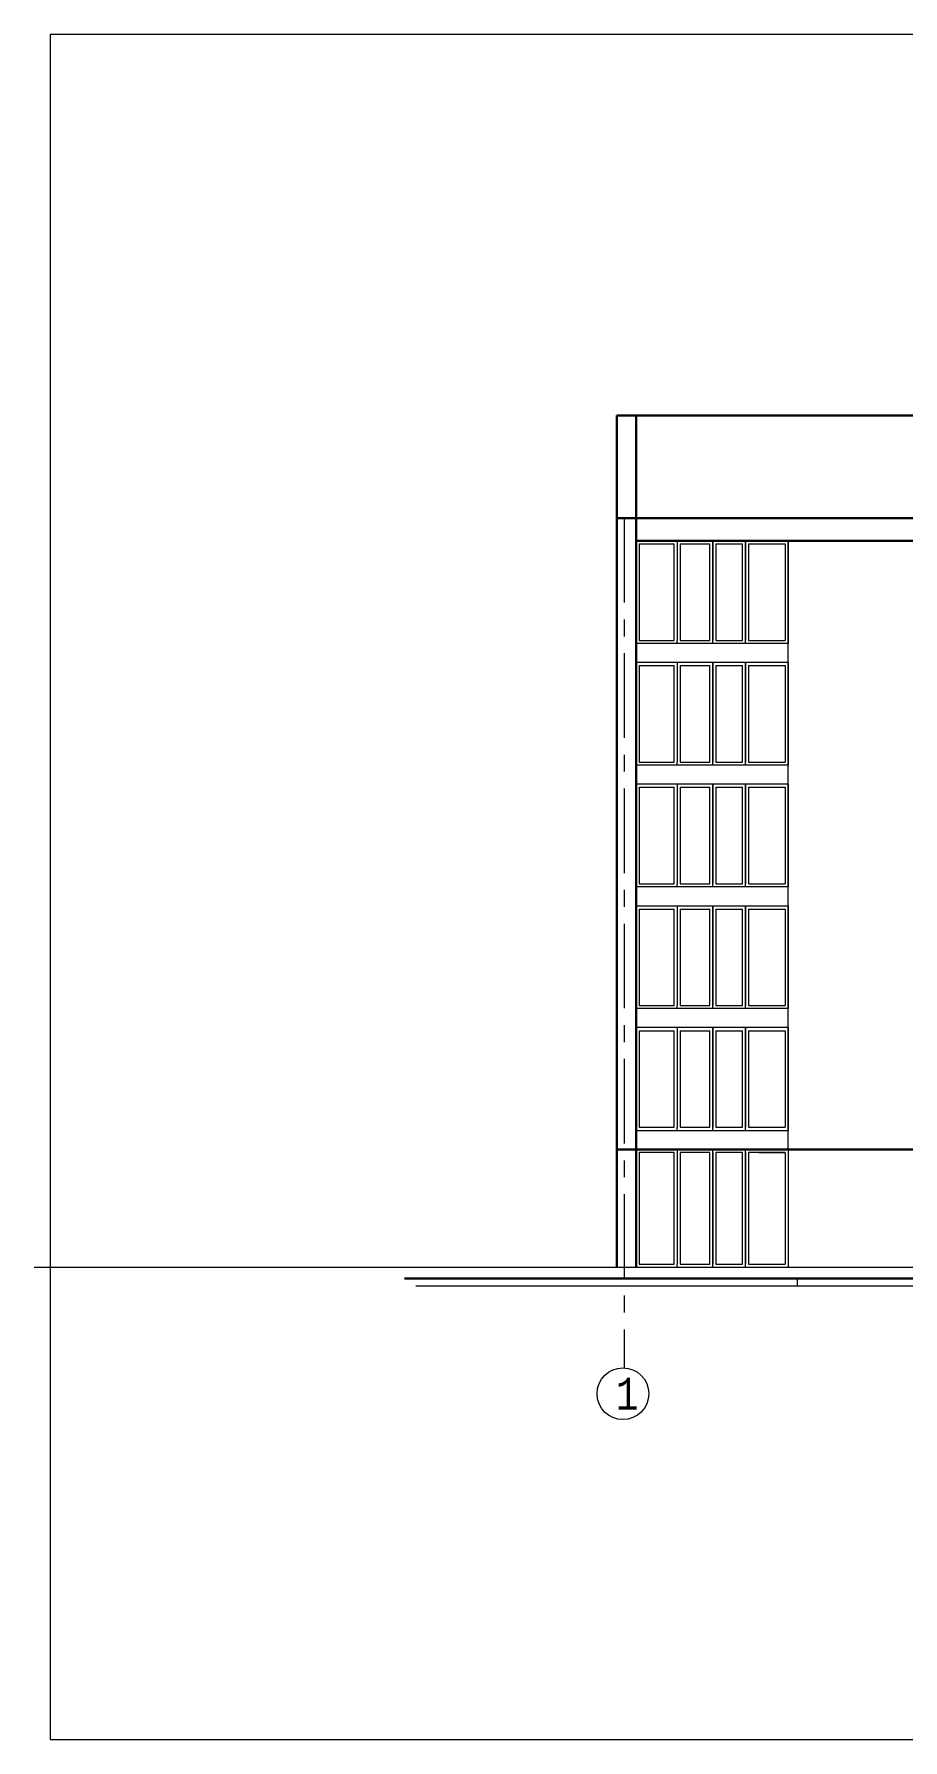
# Model space of a CAD drawing. Header units: millimetres. Extents: x -689206 to 4969298, y -1019800 to 703299.
# Drawn here: x 638952 to 661794, y -754220 to -709365 of the extents above; entities that cross this region are included whole.
import ezdxf

# ---------------------------------------------------------------- set-up
doc = ezdxf.new("R2010")
doc.units = ezdxf.units.MM
doc.linetypes.add('осеваяX2', pattern=[101.6, 63.5, -12.7, 12.7, -12.7])
doc.layers.add('РАЗМЕРЫ', color=7, linetype='Continuous', lineweight=9)
doc.layers.add('сетка', color=104, linetype='Continuous')
doc.styles.add('Аннотативный', font='isocteur.ttf', dxfattribs={"width": 0.7, "height": 250})

msp = doc.modelspace()

# ---------------------------------------------------------------- linework, layer by layer
at = {"layer": 'РАЗМЕРЫ', "lineweight": 30, "ltscale": 35}
for p, q in [((685745.2, -719391.3), (654268.5, -719391.3)), ((654268.5, -719391.3), (654268.5, -722091.3)), ((654778.5, -719391.3), (654778.5, -741791.3)), ((654268.5, -722091.3), (654268.5, -728800.3)), ((685745.2, -722091.3), (654268.5, -722091.3)), ((685745.2, -722691.3), (654778.5, -722691.3)), ((654268.5, -728800.3), (654268.5, -741791.3)), ((706523.9, -738691.3), (654268.5, -738691.3)), ((648693.8, -742091.3), (707033.9, -742091.3))]:
    msp.add_line(p, q, dxfattribs=at)
at = {"layer": 'РАЗМЕРЫ', "linetype": 'осеваяX2', "lineweight": 5, "ltscale": 35}
msp.add_line((654468.4, -722091.3), (654468.4, -744437.1), dxfattribs=at)
at = {"layer": 'РАЗМЕРЫ', "lineweight": 5, "ltscale": 35}
for p, q in [((658778.5, -722691.3), (654778.5, -722691.3)), ((654858.5, -722771.3), (654858.5, -725311.3)), ((654858.5, -722771.3), (655778.5, -722771.3)), ((655778.5, -725311.3), (655778.5, -722771.3)), ((655858.5, -722691.3), (655858.5, -725311.3)), ((655938.5, -722771.3), (655938.5, -725311.3)), ((655938.5, -722771.3), (655938.5, -725311.3)), ((655938.5, -722771.3), (655938.5, -725311.3)), ((655938.5, -722771.3), (655938.5, -725311.3)), ((655938.5, -722771.3), (655938.5, -725311.3)), ((655938.5, -722771.3), (656718.5, -722771.3)), ((656718.5, -725311.3), (656718.5, -722771.3)), ((656798.5, -722691.3), (656798.5, -725311.3)), ((656798.5, -725391.3), (656798.5, -722691.3)), ((656878.5, -722771.3), (656878.5, -725311.3)), ((656878.5, -722771.3), (656878.5, -725311.3)), ((656878.5, -722771.3), (656878.5, -725311.3)), ((656878.5, -722771.3), (656878.5, -725311.3)), ((656878.5, -722771.3), (657578.5, -722771.3)), ((657578.5, -725311.3), (657578.5, -722771.3)), ((657658.5, -722691.3), (657658.5, -725311.3)), ((657658.5, -725391.3), (657658.5, -722691.3)), ((657738.5, -722771.3), (657738.5, -725311.3)), ((657738.5, -722771.3), (657738.5, -725311.3)), ((657738.5, -722771.3), (657738.5, -725311.3)), ((657738.5, -722771.3), (658698.5, -722771.3)), ((658778.5, -722691.3), (658778.5, -725391.3)), ((658778.5, -738691.3), (658778.5, -722691.3)), ((654858.5, -725311.3), (655778.5, -725311.3)), ((655858.5, -725391.3), (655858.5, -725311.3)), ((655938.5, -725311.3), (656718.5, -725311.3)), ((656878.5, -725311.3), (657578.5, -725311.3)), ((657738.5, -725311.3), (657998.5, -725311.3)), ((657998.5, -725311.3), (658698.5, -725311.3)), ((654778.5, -725891.3), (654778.5, -725391.3)), ((658778.5, -725391.3), (654778.5, -725391.3)), ((658778.5, -725891.3), (654778.5, -725891.3)), ((654858.5, -725971.3), (654858.5, -728511.3)), ((654858.5, -725971.3), (655778.5, -725971.3)), ((655778.5, -728511.3), (655778.5, -725971.3)), ((655858.5, -725891.3), (655858.5, -728511.3)), ((655938.5, -725971.3), (655938.5, -728511.3)), ((655938.5, -725971.3), (655938.5, -728511.3)), ((655938.5, -725971.3), (655938.5, -728511.3)), ((655938.5, -725971.3), (655938.5, -728511.3)), ((655938.5, -725971.3), (655938.5, -728511.3)), ((655938.5, -725971.3), (656718.5, -725971.3)), ((656718.5, -728511.3), (656718.5, -725971.3)), ((656798.5, -725891.3), (656798.5, -728511.3)), ((656798.5, -728591.3), (656798.5, -725891.3)), ((656878.5, -725971.3), (656878.5, -728511.3)), ((656878.5, -725971.3), (656878.5, -728511.3)), ((656878.5, -725971.3), (656878.5, -728511.3)), ((656878.5, -725971.3), (656878.5, -728511.3)), ((656878.5, -725971.3), (657578.5, -725971.3)), ((657578.5, -728511.3), (657578.5, -725971.3)), ((657658.5, -725891.3), (657658.5, -728511.3)), ((657658.5, -728591.3), (657658.5, -725891.3)), ((657738.5, -725971.3), (657738.5, -728511.3)), ((657738.5, -725971.3), (657738.5, -728511.3)), ((657738.5, -725971.3), (657738.5, -728511.3)), ((657738.5, -725971.3), (658698.5, -725971.3)), ((658778.5, -725891.3), (658778.5, -728591.3)), ((658778.5, -728591.3), (654778.5, -728591.3)), ((654858.5, -728511.3), (655778.5, -728511.3)), ((655858.5, -728591.3), (655858.5, -728511.3)), ((655938.5, -728511.3), (656718.5, -728511.3)), ((656878.5, -728511.3), (657578.5, -728511.3)), ((657738.5, -728511.3), (657998.5, -728511.3)), ((657998.5, -728511.3), (658698.5, -728511.3)), ((658778.5, -729091.3), (654778.5, -729091.3)), ((658778.5, -729091.3), (654858.5, -729091.3)), ((654858.5, -729171.3), (654858.5, -731711.3)), ((654858.5, -729171.3), (655778.5, -729171.3)), ((655778.5, -731711.3), (655778.5, -729171.3)), ((655858.5, -729091.3), (655858.5, -731711.3)), ((655938.5, -729171.3), (655938.5, -731711.3)), ((655938.5, -729171.3), (655938.5, -731711.3)), ((655938.5, -729171.3), (655938.5, -731711.3)), ((655938.5, -729171.3), (655938.5, -731711.3)), ((655938.5, -729171.3), (655938.5, -731711.3)), ((655938.5, -729171.3), (656718.5, -729171.3)), ((656718.5, -731711.3), (656718.5, -729171.3)), ((656798.5, -729091.3), (656798.5, -731711.3)), ((656798.5, -731791.3), (656798.5, -729091.3)), ((656878.5, -729171.3), (656878.5, -731711.3)), ((656878.5, -729171.3), (656878.5, -731711.3)), ((656878.5, -729171.3), (656878.5, -731711.3)), ((656878.5, -729171.3), (656878.5, -731711.3)), ((656878.5, -729171.3), (657578.5, -729171.3)), ((657578.5, -731711.3), (657578.5, -729171.3)), ((657658.5, -729091.3), (657658.5, -731711.3)), ((657658.5, -731791.3), (657658.5, -729091.3)), ((657738.5, -729171.3), (657738.5, -731711.3)), ((657738.5, -729171.3), (657738.5, -731711.3)), ((657738.5, -729171.3), (657738.5, -731711.3)), ((657738.5, -729171.3), (658698.5, -729171.3)), ((658778.5, -729091.3), (658778.5, -731791.3)), ((658778.5, -731791.3), (654778.5, -731791.3)), ((654858.5, -731711.3), (655778.5, -731711.3)), ((655858.5, -731791.3), (655858.5, -731711.3)), ((655938.5, -731711.3), (656718.5, -731711.3)), ((656878.5, -731711.3), (657578.5, -731711.3)), ((657738.5, -731711.3), (657998.5, -731711.3)), ((657998.5, -731711.3), (658698.5, -731711.3)), ((658778.5, -732293.4), (654778.5, -732295.8)), ((654858.5, -732371.3), (654858.5, -734911.3)), ((654858.5, -732371.3), (655778.5, -732371.3)), ((655778.5, -734911.3), (655778.5, -732371.3)), ((655858.5, -732291.3), (655858.5, -734911.3)), ((655938.5, -732371.3), (655938.5, -734911.3)), ((655938.5, -732371.3), (655938.5, -734911.3)), ((655938.5, -732371.3), (655938.5, -734911.3)), ((655938.5, -732371.3), (655938.5, -734911.3)), ((655938.5, -732371.3), (655938.5, -734911.3)), ((655938.5, -732371.3), (656718.5, -732371.3)), ((656718.5, -734911.3), (656718.5, -732371.3)), ((656798.5, -732291.3), (656798.5, -734911.3)), ((656798.5, -734991.3), (656798.5, -732291.3)), ((656878.5, -732371.3), (656878.5, -734911.3)), ((656878.5, -732371.3), (656878.5, -734911.3)), ((656878.5, -732371.3), (656878.5, -734911.3)), ((656878.5, -732371.3), (656878.5, -734911.3)), ((656878.5, -732371.3), (657578.5, -732371.3)), ((657578.5, -734911.3), (657578.5, -732371.3)), ((657658.5, -732291.3), (657658.5, -734911.3)), ((657658.5, -734991.3), (657658.5, -732291.3)), ((657738.5, -732371.3), (657738.5, -734911.3)), ((657738.5, -732371.3), (657738.5, -734911.3)), ((657738.5, -732371.3), (657738.5, -734911.3)), ((657738.5, -732371.3), (658698.5, -732371.3)), ((658778.5, -732291.3), (658778.5, -734991.3)), ((658778.5, -734991.3), (654778.5, -734991.3)), ((654858.5, -734911.3), (655778.5, -734911.3)), ((655858.5, -734991.3), (655858.5, -734911.3)), ((655938.5, -734911.3), (656718.5, -734911.3)), ((656878.5, -734911.3), (657578.5, -734911.3)), ((657738.5, -734911.3), (657998.5, -734911.3)), ((657998.5, -734911.3), (658698.5, -734911.3)), ((658778.5, -735491.3), (654778.5, -735491.3)), ((654778.5, -735491.3), (654778.5, -735571.3)), ((654858.5, -735571.3), (654858.5, -738111.3)), ((654858.5, -735571.3), (655778.5, -735571.3)), ((655778.5, -738111.3), (655778.5, -735571.3)), ((655858.5, -735491.3), (655858.5, -738111.3)), ((655938.5, -735571.3), (655938.5, -738111.3)), ((655938.5, -735571.3), (655938.5, -738111.3)), ((655938.5, -735571.3), (655938.5, -738111.3)), ((655938.5, -735571.3), (655938.5, -738111.3)), ((655938.5, -735571.3), (655938.5, -738111.3)), ((655938.5, -735571.3), (656718.5, -735571.3)), ((656718.5, -738111.3), (656718.5, -735571.3)), ((656798.5, -735491.3), (656798.5, -738111.3)), ((656798.5, -738191.3), (656798.5, -735491.3)), ((656878.5, -735571.3), (656878.5, -738111.3)), ((656878.5, -735571.3), (656878.5, -738111.3)), ((656878.5, -735571.3), (656878.5, -738111.3)), ((656878.5, -735571.3), (656878.5, -738111.3)), ((656878.5, -735571.3), (657578.5, -735571.3)), ((657578.5, -738111.3), (657578.5, -735571.3)), ((657658.5, -735491.3), (657658.5, -738111.3)), ((657658.5, -738191.3), (657658.5, -735491.3)), ((657738.5, -735571.3), (657738.5, -738111.3)), ((657738.5, -735571.3), (657738.5, -738111.3)), ((657738.5, -735571.3), (657738.5, -738111.3)), ((657738.5, -735571.3), (658698.5, -735571.3)), ((658778.5, -735491.3), (658778.5, -738191.3)), ((654778.5, -738691.3), (654778.5, -738191.3)), ((654778.5, -738191.3), (658778.5, -738191.3)), ((654858.5, -738111.3), (655778.5, -738111.3)), ((655858.5, -738191.3), (655858.5, -738111.3)), ((655938.5, -738111.3), (656718.5, -738111.3)), ((656878.5, -738111.3), (657578.5, -738111.3)), ((657738.5, -738111.3), (657998.5, -738111.3)), ((657998.5, -738111.3), (658698.5, -738111.3)), ((654268.5, -738691.3), (654348.5, -738691.3)), ((654778.5, -738691.3), (654858.5, -738691.3)), ((655778.5, -738771.3), (654858.5, -738771.3)), ((654858.5, -738771.3), (654858.5, -741711.3)), ((655778.5, -741711.3), (655778.5, -738771.3)), ((655858.5, -738691.3), (655858.5, -741711.3)), ((656718.5, -738771.3), (655938.5, -738771.3)), ((655938.5, -738771.3), (655938.5, -741711.3)), ((655938.5, -738771.3), (655938.5, -741711.3)), ((655938.5, -738771.3), (655938.5, -741711.3)), ((655938.5, -738771.3), (655938.5, -741711.3)), ((655938.5, -738771.3), (655938.5, -741711.3)), ((656718.5, -738771.3), (656018.5, -738771.3)), ((656718.5, -741711.3), (656718.5, -738771.3)), ((656798.5, -741791.3), (656798.5, -738691.3)), ((656798.5, -738771.3), (656798.5, -741711.3)), ((657578.5, -738771.3), (656878.5, -738771.3)), ((657578.5, -738771.3), (656878.5, -738771.3)), ((656878.5, -738771.3), (656878.5, -741711.3)), ((656878.5, -738771.3), (656878.5, -741711.3)), ((656878.5, -738771.3), (656878.5, -741711.3)), ((656878.5, -738771.3), (656878.5, -741711.3)), ((657578.5, -741711.3), (657578.5, -738771.3)), ((657658.5, -741791.3), (657658.5, -738691.3)), ((657658.5, -738771.3), (657658.5, -741711.3)), ((657738.5, -738771.3), (657738.5, -741711.3)), ((657738.5, -738771.3), (657738.5, -741711.3)), ((657998.5, -738771.3), (657738.5, -738771.3)), ((658698.5, -738771.3), (657738.5, -738771.3)), ((657738.5, -738771.3), (657738.5, -741711.3)), ((657998.5, -738771.3), (658698.5, -738771.3)), ((658778.5, -738691.3), (658778.5, -741791.3)), ((654858.5, -741711.3), (655778.5, -741711.3)), ((655858.5, -741791.3), (655858.5, -741711.3)), ((655938.5, -741711.3), (656718.5, -741711.3)), ((656878.5, -741711.3), (657578.5, -741711.3)), ((657738.5, -741711.3), (657998.5, -741711.3)), ((657998.5, -741711.3), (658698.5, -741711.3)), ((707033.9, -742291.3), (648988.9, -742291.3)), ((659022.3, -742291.3), (659022.3, -742091.3))]:
    msp.add_line(p, q, dxfattribs=at)
at = {"layer": 'РАЗМЕРЫ', "lineweight": 9, "ltscale": 35}
for p, q in [((658698.5, -722771.3), (658698.5, -725311.3)), ((658778.5, -722691.3), (658778.5, -725391.3)), ((658698.5, -725971.3), (658698.5, -728511.3)), ((658778.5, -725891.3), (658778.5, -728591.3)), ((658698.5, -729171.3), (658698.5, -731711.3)), ((658778.5, -729091.3), (658778.5, -731791.3)), ((658698.5, -732371.3), (658698.5, -734911.3)), ((658778.5, -732291.3), (658778.5, -734991.3)), ((658698.5, -735571.3), (658698.5, -738111.3)), ((658778.5, -735491.3), (658778.5, -738191.3)), ((658698.5, -738771.3), (658698.5, -741711.3)), ((658778.5, -738691.3), (658778.5, -741791.3)), ((638951.6, -741791.3), (706523.9, -741791.3))]:
    msp.add_line(p, q, dxfattribs=at)
at = {"layer": 'РАЗМЕРЫ', "lineweight": 5, "ltscale": 35}
msp.add_lwpolyline([(639384.7, -709364.6), (848589.7, -709364.6), (848589.7, -754220.3), (639384.7, -754220.3)], close=True, dxfattribs=at)
at = {"layer": 'сетка', "lineweight": 5}
msp.add_circle((654432.7, -745116.9), 680.7, dxfattribs=at)

# ---------------------------------------------------------------- texts
at = {"layer": 'РАЗМЕРЫ', "lineweight": 5, "ltscale": 35, "insert": (654248.8, -744698.7), "char_height": 841.3, "width": 7009.377, "attachment_point": 1, "style": 'Аннотативный'}
msp.add_mtext('1', dxfattribs=at)

doc.saveas('drawing.dxf')
